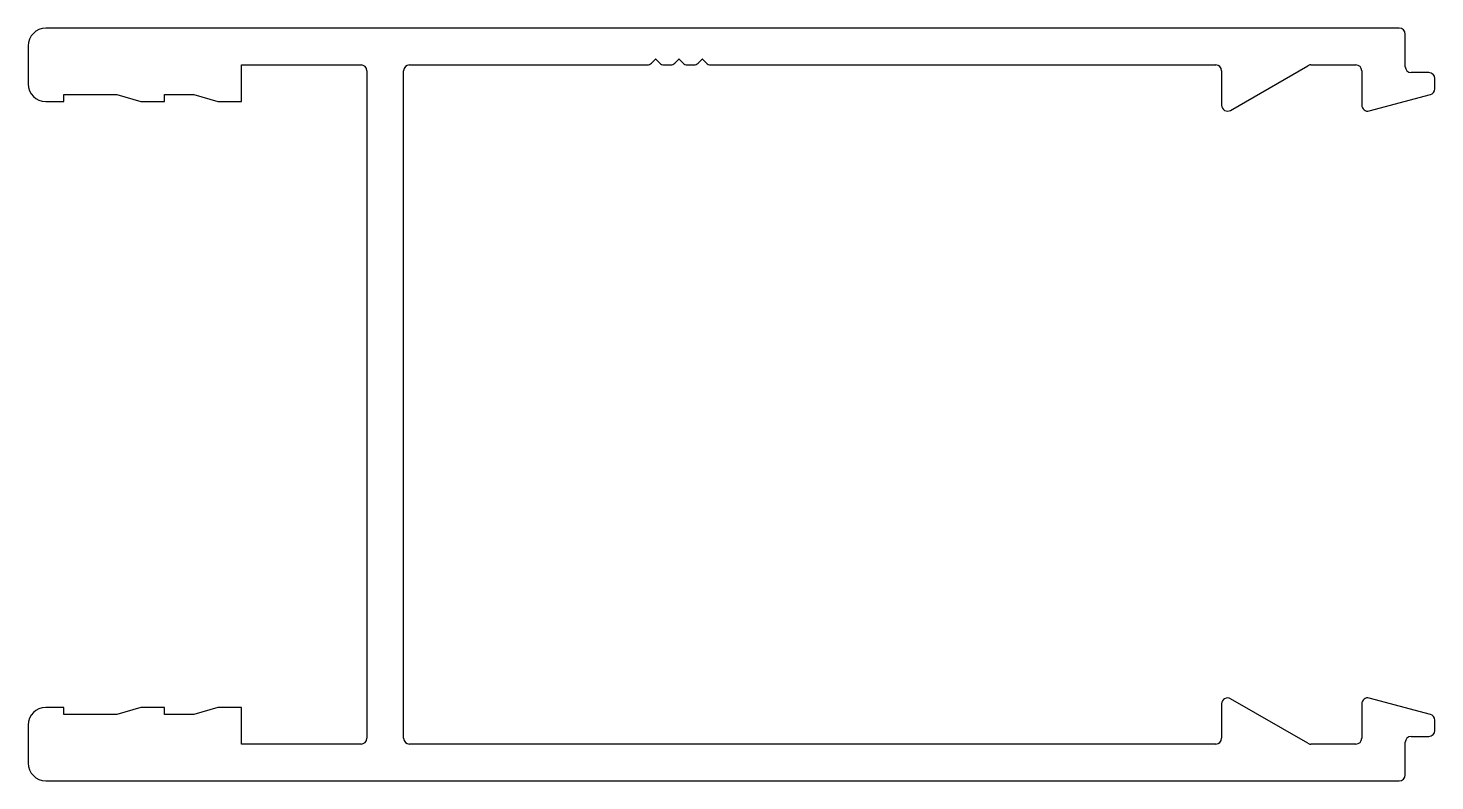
# Model space of a CAD drawing. Extents: x 3.3 to 63.6, y 4.1 to 36.4.
import ezdxf

# ---------------------------------------------------------------- set-up
doc = ezdxf.new("R2010")
doc.units = 0
doc.layers.get('0').update_dxf_attribs({"linetype": 'CONTINUOUS'})

msp = doc.modelspace()

# ---------------------------------------------------------------- linework, layer by layer
at = {"linetype": 'CONTINUOUS'}
for p, q in [((62.123, 36.35), (4.084, 36.35)), ((62.377, 34.699), (62.377, 36.096)), ((3.322, 35.588), (3.322, 33.963)), ((30.054, 34.849), (30.225, 35.02)), ((30.237, 35.02), (30.408, 34.849)), ((31.054, 34.849), (31.225, 35.02)), ((31.236, 35.02), (31.408, 34.849)), ((32.054, 34.849), (32.225, 35.02)), ((32.236, 35.02), (32.408, 34.849)), ((12.466, 33.201), (12.466, 34.775)), ((12.466, 34.775), (17.597, 34.775)), ((17.851, 34.521), (17.851, 5.921)), ((19.426, 5.921), (19.426, 34.521)), ((19.68, 34.775), (29.126, 34.775)), ((29.126, 34.775), (29.877, 34.775)), ((30.584, 34.775), (30.877, 34.775)), ((31.584, 34.775), (31.877, 34.775)), ((32.584, 34.775), (33.336, 34.775)), ((33.336, 34.775), (54.249, 34.775)), ((54.503, 34.521), (54.503, 33.048)), ((54.884, 32.828), (58.198, 34.741)), ((58.325, 34.775), (60.258, 34.775)), ((60.512, 34.521), (60.512, 33.048)), ((63.393, 34.445), (62.631, 34.445)), ((63.647, 33.752), (63.647, 34.191)), ((4.084, 33.201), (4.846, 33.201)), ((4.846, 33.201), (4.846, 33.505)), ((4.846, 33.505), (7.132, 33.505)), ((7.132, 33.505), (8.148, 33.201)), ((8.148, 33.201), (9.164, 33.201)), ((9.164, 33.201), (9.164, 33.505)), ((9.164, 33.505), (10.434, 33.505)), ((10.434, 33.505), (11.45, 33.201)), ((11.45, 33.201), (12.466, 33.201)), ((60.832, 32.803), (63.459, 33.507)), ((4.846, 7.242), (4.084, 7.242)), ((4.846, 6.937), (4.846, 7.242)), ((8.148, 7.242), (7.132, 6.937)), ((9.164, 7.242), (8.148, 7.242)), ((9.164, 6.937), (9.164, 7.242)), ((11.45, 7.242), (10.434, 6.937)), ((12.466, 7.242), (11.45, 7.242)), ((12.466, 5.667), (12.466, 7.242)), ((54.503, 7.394), (54.503, 5.921)), ((58.198, 5.701), (54.884, 7.614)), ((60.512, 7.394), (60.512, 5.921)), ((63.459, 6.936), (60.832, 7.64)), ((7.132, 6.937), (4.846, 6.937)), ((10.434, 6.937), (9.164, 6.937)), ((63.647, 6.251), (63.647, 6.69)), ((3.322, 6.48), (3.322, 4.854)), ((17.597, 5.667), (12.466, 5.667)), ((54.249, 5.667), (19.68, 5.667)), ((60.258, 5.667), (58.325, 5.667)), ((62.377, 4.346), (62.377, 5.743)), ((62.631, 5.997), (63.393, 5.997)), ((4.084, 4.092), (62.123, 4.092))]:
    msp.add_line(p, q, dxfattribs=at)
for centre, radius, start, end in [((4.084, 35.588), 0.762, 90, 180), ((62.123, 36.096), 0.254, 0, 90), ((30.231, 35.014), 0.008, 45, 135), ((31.231, 35.014), 0.008, 45, 135), ((32.231, 35.014), 0.008, 45, 135), ((17.597, 34.521), 0.254, 360, 90), ((19.68, 34.521), 0.254, 90, 180), ((29.877, 35.025), 0.25, 270, 315), ((30.584, 35.025), 0.25, 225, 270), ((30.877, 35.025), 0.25, 270, 315), ((31.584, 35.025), 0.25, 225, 270), ((31.877, 35.025), 0.25, 270, 315), ((32.584, 35.025), 0.25, 225, 270), ((54.249, 34.521), 0.254, 0, 90), ((58.325, 34.521), 0.254, 90, 120), ((60.258, 34.521), 0.254, 0, 90), ((62.631, 34.699), 0.254, 180, 270), ((63.393, 34.191), 0.254, 0, 90), ((4.084, 33.963), 0.762, 180, 270), ((63.393, 33.752), 0.254, 285, 0), ((54.757, 33.048), 0.254, 180, 300), ((60.766, 33.048), 0.254, 180, 285), ((4.084, 6.48), 0.762, 90, 180), ((54.757, 7.394), 0.254, 60, 180), ((60.766, 7.394), 0.254, 75, 180), ((63.393, 6.69), 0.254, 360, 75), ((63.393, 6.251), 0.254, 270, 360), ((17.597, 5.921), 0.254, 270, 0), ((19.68, 5.921), 0.254, 180, 270), ((54.249, 5.921), 0.254, 270, 0), ((58.325, 5.921), 0.254, 240, 270), ((60.258, 5.921), 0.254, 270, 360), ((62.631, 5.743), 0.254, 90, 180), ((4.084, 4.854), 0.762, 180, 270), ((62.123, 4.346), 0.254, 270, 0)]:
    msp.add_arc(centre, radius, start, end, dxfattribs=at)

doc.saveas('drawing.dxf')
